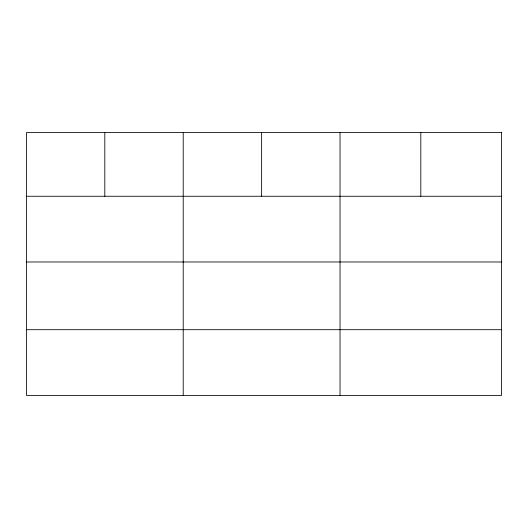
<?xml version="1.0" encoding="UTF-8"?>
<svg xmlns="http://www.w3.org/2000/svg" width="528" height="528" viewBox="0 0 528 528"><rect width="100%" height="100%" fill="white"/><g stroke="black" fill="none" stroke-linecap="round" stroke-linejoin="round"><path stroke-width="0.79" d="M26.4 196.258L501.6 196.258M26.4 261.98L501.6 261.98M26.4 329.69L501.6 329.69M420.816 132.594L420.816 196.258M340.032 132.594L340.032 395.406M261.624 132.594L261.624 196.258M183.216 132.594L183.216 395.406M104.808 132.594L104.808 196.258M501.6 132.594L26.4 132.594L26.4 395.406L501.6 395.406L501.6 132.594"/></g></svg>
